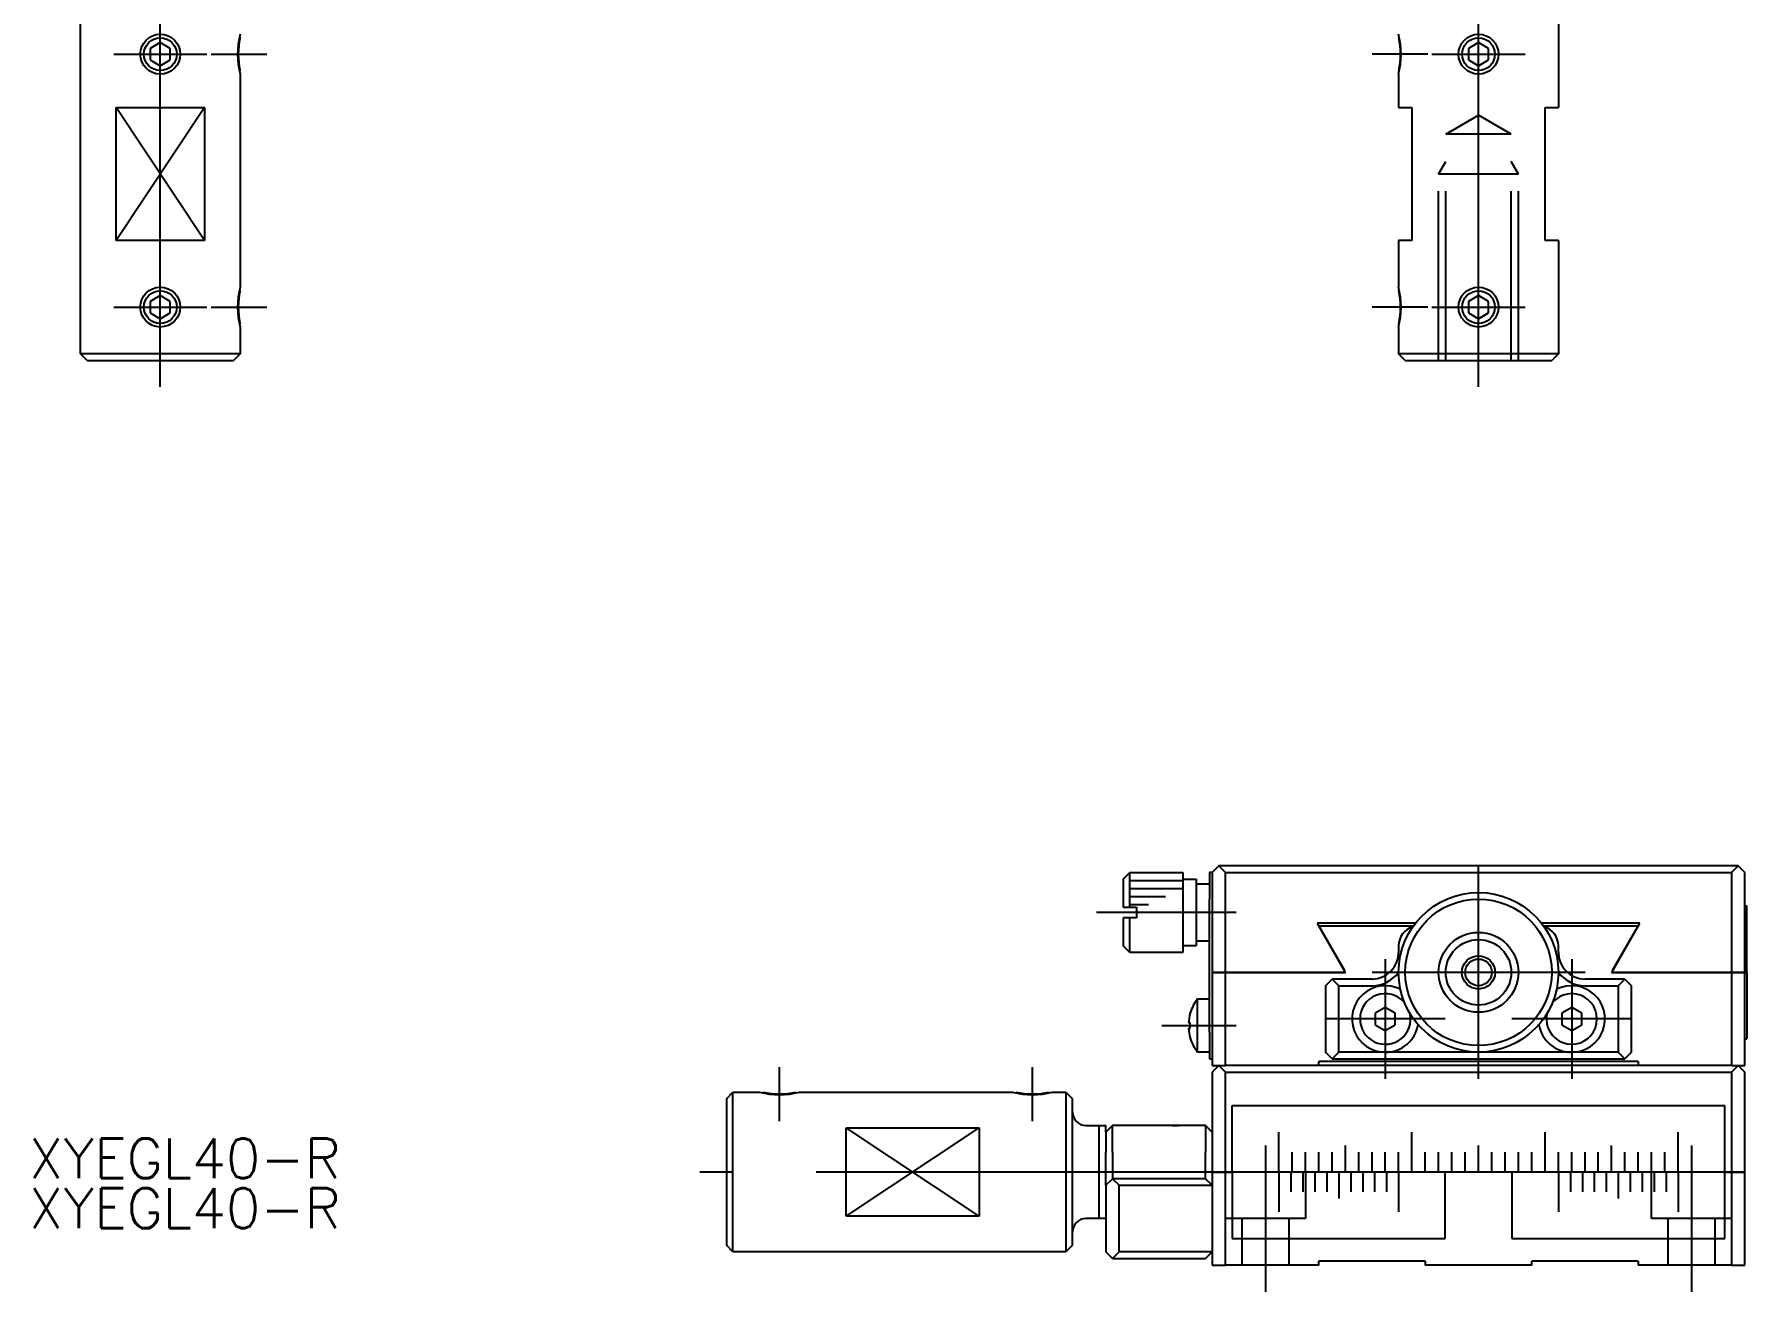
# Model space of a CAD drawing. Extents: x -123 to 202, y -126 to 89.
# Drawn here: x -108.5 to 20.1, y -126.5 to -32 of the extents above; entities that cross this region are included whole.
import ezdxf

# ---------------------------------------------------------------- set-up
doc = ezdxf.new("R2010")
doc.units = 0
doc.linetypes.add('CENTER', pattern=[50.8, 31.75, -6.35, 6.35, -6.35])
doc.linetypes.add('DASHED', pattern=[19.05, 12.7, -6.35])
doc.layers.get('0').update_dxf_attribs({"linetype": 'CONTINUOUS'})
doc.layers.add('CENTER', color=1, linetype='CENTER')
doc.styles.get("Standard").update_dxf_attribs({"font": 'txt.shx', "height": 3, "bigfont": 'bigfont.shx'})

# ---------------------------------------------------------------- blocks, each defined once
blk = doc.blocks.new('*U2')
at = {"color": 7, "linetype": 'CONTINUOUS'}
blk.add_text('XYEGL40-R', height=3, dxfattribs=at).set_placement((-108.87, -117.95))
blk = doc.blocks.new('*U3')
at = {"color": 7, "linetype": 'CONTINUOUS'}
blk.add_text('XYEGL40-R', height=3, dxfattribs=at).set_placement((-108.87, -121.7))

msp = doc.modelspace()

# ---------------------------------------------------------------- linework, layer by layer
at = {"color": 7, "linetype": 'CONTINUOUS'}
for p, q in [((-105.02, -56), (-105.02, -31)), ((6, -31), (6, -37.5)), ((-99.02, -32.63), (-99.77, -33.07)), ((-99.77, -33.07), (-99.77, -33.93)), ((-98.27, -33.07), (-99.02, -32.63)), ((-98.27, -33.93), (-98.27, -33.07)), ((0, -32.63), (-0.75, -33.07)), ((-0.75, -33.07), (-0.75, -33.93)), ((0.75, -33.07), (0, -32.63)), ((0.75, -33.93), (0.75, -33.07)), ((-99.77, -33.93), (-99.02, -34.37)), ((-99.02, -34.37), (-98.27, -33.93)), ((-0.75, -33.93), (0, -34.37)), ((0, -34.37), (0.75, -33.93)), ((-93.02, -35), (-93.02, -51)), ((-6, -35), (-6, -37.5)), ((-102.34, -37.5), (-95.71, -37.5)), ((-102.34, -47.5), (-102.34, -37.5)), ((-95.71, -37.5), (-95.71, -47.5)), ((-6, -37.5), (-5, -37.5)), ((-5, -37.5), (-5, -47.5)), ((5, -47.5), (5, -37.5)), ((5, -37.5), (6, -37.5)), ((-95.71, -47.5), (-102.34, -47.5)), ((-6, -47.5), (-6, -51)), ((-5, -47.5), (-6, -47.5)), ((6, -47.5), (5, -47.5)), ((6, -47.5), (6, -56)), ((-99.02, -51.63), (-99.77, -52.07)), ((-99.77, -52.07), (-99.77, -52.93)), ((-98.27, -52.07), (-99.02, -51.63)), ((-98.27, -52.93), (-98.27, -52.07)), ((0, -51.63), (-0.75, -52.07)), ((-0.75, -52.07), (-0.75, -52.93)), ((0.75, -52.07), (0, -51.63)), ((0.75, -52.93), (0.75, -52.07)), ((-99.77, -52.93), (-99.02, -53.37)), ((-99.02, -53.37), (-98.27, -52.93)), ((-93.02, -54), (-93.02, -56)), ((-6, -54), (-6, -56)), ((-0.75, -52.93), (0, -53.37)), ((0, -53.37), (0.75, -52.93)), ((-93.02, -56), (-105.02, -56)), ((-104.52, -56.5), (-105.02, -56)), ((-104.52, -56.5), (-93.52, -56.5)), ((-93.02, -56), (-93.52, -56.5)), ((6, -56), (-6, -56)), ((-5.5, -56.5), (-6, -56)), ((-5.5, -56.5), (5.5, -56.5)), ((6, -56), (5.5, -56.5)), ((-26.7, -95.48), (-26.2, -94.98)), ((-26.2, -94.98), (-22.2, -94.98)), ((-26.2, -97.58), (-26.2, -94.98)), ((-22.2, -94.98), (-22.2, -97.98)), ((-20.2, -94.98), (-20.2, -96.98)), ((-20, -94.98), (-20.2, -94.98)), ((-19.5, -94.48), (-20, -94.98)), ((-20, -94.98), (-20, -102.48)), ((19.5, -94.48), (-19.5, -94.48)), ((-19, -94.98), (-19.5, -94.48)), ((-19, -94.98), (19, -94.98)), ((-19, -102.48), (-19, -94.98)), ((19.5, -94.48), (19, -94.98)), ((19, -94.98), (19, -102.48)), ((20, -94.98), (19.5, -94.48)), ((20, -102.48), (20, -94.98)), ((-26.7, -95.48), (-26.7, -97.58)), ((-26.2, -95.58), (-22.2, -95.58)), ((-26.2, -96.18), (-22.2, -96.18)), ((-22.2, -95.48), (-21.2, -95.48)), ((-21.2, -95.48), (-21.2, -97.98)), ((-21.2, -95.83), (-20.2, -95.83)), ((-26.7, -97.58), (-26.2, -97.58)), ((-26.2, -96.78), (-23.5, -96.78)), ((-26.2, -97.38), (-24.8, -97.38)), ((-26.2, -97.58), (-25.7, -97.58)), ((-25.7, -97.58), (-25.7, -98.38)), ((-20.2, -106.98), (-20.2, -96.98)), ((20, -97.48), (20.15, -97.48)), ((20.15, -102.48), (20.15, -97.48)), ((-26.7, -98.38), (-26.7, -100.48)), ((-26.2, -98.38), (-26.7, -98.38)), ((-26.2, -100.98), (-26.2, -98.38)), ((-25.7, -98.38), (-26.2, -98.38)), ((-22.2, -97.98), (-22.2, -100.98)), ((-21.2, -97.98), (-21.2, -100.48)), ((-4.72, -98.78), (-12.12, -98.78)), ((-12.12, -98.78), (-10.1, -102.28)), ((-12, -98.98), (-4.87, -98.98)), ((-9.98, -102.48), (-12, -98.98)), ((12.12, -98.78), (4.72, -98.78)), ((4.87, -98.98), (12, -98.98)), ((12, -98.98), (9.98, -102.48)), ((10.1, -102.28), (12.12, -98.78)), ((-20.2, -100.13), (-21.2, -100.13)), ((-26.2, -100.98), (-26.7, -100.48)), ((-22.2, -100.98), (-26.2, -100.98)), ((-21.2, -100.48), (-22.2, -100.48)), ((-6, -100.48), (-6, -100.98)), ((6, -100.98), (6, -100.48)), ((-20, -102.48), (-20, -109.48)), ((-20, -102.48), (-19, -102.48)), ((-19, -102.48), (-20, -102.48)), ((-19, -109.48), (-19, -102.48)), ((-10.1, -102.48), (-19, -102.48)), ((-19, -102.48), (-10.1, -102.48)), ((-10.1, -102.28), (-10.1, -102.48)), ((-10.1, -102.48), (-9.98, -102.48)), ((9.98, -102.48), (10.1, -102.48)), ((10.1, -102.48), (10.1, -102.28)), ((19, -102.48), (10.1, -102.48)), ((10.1, -102.48), (19, -102.48)), ((19, -102.48), (19, -109.48)), ((19, -102.48), (20, -102.48)), ((20, -102.48), (19, -102.48)), ((20, -109.48), (20, -102.48)), ((20.15, -102.48), (20, -102.48)), ((20, -102.48), (20.15, -102.48)), ((20.15, -102.48), (20.15, -107.48)), ((-11.5, -103.48), (-11, -102.98)), ((-11.5, -103.48), (-11.5, -108.48)), ((-8, -102.98), (-11, -102.98)), ((-11, -102.98), (-10.5, -103.48)), ((-10.5, -108.48), (-10.5, -103.48)), ((-10.5, -103.48), (-8, -103.48)), ((5.81, -103.98), (5.81, -103.98)), ((11, -102.98), (8, -102.98)), ((8, -103.48), (10.5, -103.48)), ((10.5, -103.48), (11, -102.98)), ((10.5, -103.48), (10.5, -108.48)), ((11, -102.98), (11.5, -103.48)), ((11.5, -108.48), (11.5, -103.48)), ((-21.1, -108.48), (-21.1, -104.48)), ((-21.1, -104.48), (-20.2, -104.48)), ((-7, -105.11), (-7.75, -105.54)), ((-6.25, -105.54), (-7, -105.11)), ((7, -105.11), (6.25, -105.54)), ((7.75, -105.54), (7, -105.11)), ((-21.66, -106.28), (-21.79, -106.28)), ((-21.79, -106.68), (-21.66, -106.68)), ((-21.66, -105.55), (-21.66, -105.53)), ((-21.66, -106.68), (-21.66, -106.28)), ((-7.75, -105.54), (-7.75, -106.41)), ((-7.75, -106.41), (-7, -106.84)), ((-7, -106.84), (-6.25, -106.41)), ((-6.25, -106.41), (-6.25, -105.54)), ((6.25, -105.54), (6.25, -106.41)), ((6.25, -106.41), (7, -106.84)), ((7, -106.84), (7.75, -106.41)), ((7.75, -106.41), (7.75, -105.54)), ((-21.66, -107.43), (-21.66, -107.4)), ((-20.2, -106.98), (-20.2, -108.98)), ((20, -107.48), (20.15, -107.48)), ((-20.2, -108.48), (-21.1, -108.48)), ((-20.2, -108.98), (-20, -108.98)), ((12, -109.18), (-12, -109.18)), ((-12, -109.48), (-12, -109.18)), ((-11, -108.98), (-11.5, -108.48)), ((-10.5, -108.48), (-11, -108.98)), ((-11, -108.98), (11, -108.98)), ((-7, -108.48), (-10.5, -108.48)), ((0, -108.48), (-7, -108.48)), ((7, -108.48), (0, -108.48)), ((10.5, -108.48), (7, -108.48)), ((11, -108.98), (10.5, -108.48)), ((11.5, -108.48), (11, -108.98)), ((12, -109.18), (12, -109.48)), ((-20, -109.48), (-19.5, -109.48)), ((-19.5, -109.48), (-20, -109.98)), ((-20, -109.98), (-20, -117.48)), ((-19.5, -109.48), (-19, -109.48)), ((-19, -109.98), (-19.5, -109.48)), ((-12, -109.48), (-19, -109.48)), ((-19, -109.98), (19, -109.98)), ((-19, -117.48), (-19, -109.98)), ((12, -109.48), (-12, -109.48)), ((19, -109.48), (12, -109.48)), ((19, -109.48), (19.5, -109.48)), ((19.5, -109.48), (19, -109.98)), ((19, -109.98), (19, -117.48)), ((19.5, -109.48), (20, -109.48)), ((20, -109.98), (19.5, -109.48)), ((20, -117.48), (20, -109.98)), ((-56.5, -111.98), (-56, -111.48)), ((-56, -117.48), (-56, -111.48)), ((-56, -111.48), (-54, -111.48)), ((-51, -111.48), (-35, -111.48)), ((-32, -111.48), (-31, -111.48)), ((-31, -111.48), (-31, -117.48)), ((-31, -111.48), (-30.5, -111.98)), ((-56.5, -111.98), (-56.5, -117.48)), ((-30.5, -117.48), (-30.5, -111.98)), ((-18.5, -112.48), (18.5, -112.48)), ((-18.5, -117.48), (-18.5, -112.48)), ((18.5, -117.48), (18.5, -112.48)), ((-47.5, -114.16), (-37.5, -114.16)), ((-47.5, -120.79), (-47.5, -114.16)), ((-37.5, -114.16), (-37.5, -120.79)), ((-29.5, -113.98), (-28.5, -113.98)), ((-28.5, -120.98), (-28.5, -113.98)), ((-28.5, -113.98), (-28, -113.98)), ((-28.5, -117.48), (-28.5, -113.98)), ((-27.5, -113.98), (-28, -114.48)), ((-28, -114.48), (-28, -113.98)), ((-28, -114.48), (-28, -115.48)), ((-20.5, -113.98), (-27.5, -113.98)), ((-27.5, -115.48), (-27.5, -113.98)), ((-23, -113.98), (-22.5, -113.98)), ((-22.5, -113.98), (-23, -113.98)), ((-20.5, -113.98), (-22.5, -113.98)), ((-20.5, -113.98), (-20.5, -115.48)), ((-20, -114.48), (-20.5, -113.98)), ((-15, -115.48), (-15, -114.48)), ((-5, -115.48), (-5, -114.48)), ((5, -115.48), (5, -114.48)), ((15, -115.48), (15, -114.48)), ((-28, -115.48), (-28, -115.98)), ((-27.5, -115.98), (-27.5, -115.48)), ((-20.5, -115.48), (-20.5, -115.98)), ((-15, -115.98), (-15, -115.48)), ((-10, -115.98), (-10, -115.48)), ((-5, -115.98), (-5, -115.48)), ((0, -115.98), (0, -115.48)), ((5, -115.98), (5, -115.48)), ((10, -115.98), (10, -115.48)), ((15, -115.98), (15, -115.48)), ((-28, -118.48), (-28, -115.98)), ((-27.5, -115.98), (-27.5, -117.98)), ((-20.5, -117.98), (-20.5, -115.98)), ((-15, -117.48), (-15, -115.98)), ((-14, -117.48), (-14, -115.98)), ((-13, -117.48), (-13, -115.98)), ((-12, -117.48), (-12, -115.98)), ((-11, -117.48), (-11, -115.98)), ((-10, -117.48), (-10, -115.98)), ((-9, -117.48), (-9, -115.98)), ((-8, -117.48), (-8, -115.98)), ((-7, -117.48), (-7, -115.98)), ((-6, -117.48), (-6, -115.98)), ((-5, -117.48), (-5, -115.98)), ((-4, -117.48), (-4, -115.98)), ((-3, -117.48), (-3, -115.98)), ((-2, -117.48), (-2, -115.98)), ((-1, -117.48), (-1, -115.98)), ((0, -117.48), (0, -115.98)), ((1, -117.48), (1, -115.98)), ((2, -117.48), (2, -115.98)), ((3, -117.48), (3, -115.98)), ((4, -117.48), (4, -115.98)), ((5, -117.48), (5, -115.98)), ((6, -117.48), (6, -115.98)), ((7, -117.48), (7, -115.98)), ((8, -117.48), (8, -115.98)), ((9, -117.48), (9, -115.98)), ((10, -117.48), (10, -115.98)), ((11, -117.48), (11, -115.98)), ((12, -117.48), (12, -115.98)), ((13, -117.48), (13, -115.98)), ((14, -117.48), (14, -115.98)), ((15, -117.48), (15, -115.98)), ((-56.5, -117.48), (-56.5, -122.98)), ((-56, -123.48), (-56, -117.48)), ((-31, -117.48), (-31, -123.48)), ((-30.5, -122.98), (-30.5, -117.48)), ((-28.5, -120.98), (-28.5, -117.48)), ((-28, -118.48), (-27.5, -117.98)), ((-20.5, -117.98), (-27.5, -117.98)), ((-27.5, -117.98), (-27, -118.48)), ((-20.5, -117.98), (-20, -118.48)), ((-20, -117.48), (-20, -124.48)), ((-19, -117.48), (-20, -117.48)), ((-20, -117.48), (-19, -117.48)), ((-19, -124.48), (-19, -117.48)), ((-19, -117.48), (-18.51, -117.48)), ((-18.51, -117.48), (-19, -117.48)), ((-18.5, -117.48), (-18.5, -122.48)), ((-15.01, -117.48), (-18.5, -117.48)), ((-15.01, -117.48), (-18.5, -117.48)), ((-15, -117.48), (-15.01, -117.48)), ((-15, -117.48), (-15.01, -117.48)), ((-15, -117.48), (-15, -118.98)), ((-14.99, -117.48), (-15, -117.48)), ((-14.99, -117.48), (-15, -117.48)), ((-14.11, -117.48), (-14.99, -117.48)), ((-14.1, -117.48), (-14.99, -117.48)), ((-14.1, -117.48), (-14.11, -117.48)), ((-14.1, -117.48), (-14.1, -118.98)), ((-14.09, -117.48), (-14.1, -117.48)), ((-14.01, -117.48), (-14.1, -117.48)), ((-14, -117.48), (-14.09, -117.48)), ((-14, -117.48), (-14.01, -117.48)), ((-13.21, -117.48), (-14, -117.48)), ((-13.99, -117.48), (-14, -117.48)), ((-13.2, -117.48), (-13.99, -117.48)), ((-13.2, -117.48), (-13.21, -117.48)), ((-13.2, -117.48), (-13.2, -118.98)), ((-13.19, -117.48), (-13.2, -117.48)), ((-13.01, -117.48), (-13.2, -117.48)), ((-13, -117.48), (-13.19, -117.48)), ((-13, -117.48), (-13.01, -117.48)), ((-12.31, -117.48), (-13, -117.48)), ((-12.99, -117.48), (-13, -117.48)), ((-12.3, -117.48), (-12.99, -117.48)), ((-12.3, -117.48), (-12.31, -117.48)), ((-12.3, -117.48), (-12.3, -118.98)), ((-12.29, -117.48), (-12.3, -117.48)), ((-12.01, -117.48), (-12.3, -117.48)), ((-12, -117.48), (-12.29, -117.48)), ((-12, -117.48), (-12.01, -117.48)), ((-11.41, -117.48), (-12, -117.48)), ((-11.99, -117.48), (-12, -117.48)), ((-11.4, -117.48), (-11.99, -117.48)), ((-11.4, -117.48), (-11.41, -117.48)), ((-11.4, -117.48), (-11.4, -118.98)), ((-11.39, -117.48), (-11.4, -117.48)), ((-11.01, -117.48), (-11.4, -117.48)), ((-11, -117.48), (-11.39, -117.48)), ((-11, -117.48), (-11.01, -117.48)), ((-10.99, -117.48), (-11, -117.48)), ((-10.51, -117.48), (-11, -117.48)), ((-10.5, -117.48), (-10.99, -117.48)), ((-10.5, -117.48), (-10.51, -117.48)), ((-10.5, -117.48), (-10.5, -118.98)), ((-10.49, -117.48), (-10.5, -117.48)), ((-10.01, -117.48), (-10.5, -117.48)), ((-10, -117.48), (-10.49, -117.48)), ((-10, -117.48), (-10.01, -117.48)), ((-9.61, -117.48), (-10, -117.48)), ((-9.99, -117.48), (-10, -117.48)), ((-9.6, -117.48), (-9.99, -117.48)), ((-9.6, -117.48), (-9.61, -117.48)), ((-9.6, -117.48), (-9.6, -118.98)), ((-9.59, -117.48), (-9.6, -117.48)), ((-9.01, -117.48), (-9.6, -117.48)), ((-9, -117.48), (-9.59, -117.48)), ((-9, -117.48), (-9.01, -117.48)), ((-8.71, -117.48), (-9, -117.48)), ((-8.99, -117.48), (-9, -117.48)), ((-8.7, -117.48), (-8.99, -117.48)), ((-8.7, -117.48), (-8.71, -117.48)), ((-8.7, -117.48), (-8.7, -118.98)), ((-8.01, -117.48), (-8.7, -117.48)), ((-8.69, -117.48), (-8.7, -117.48)), ((-8, -117.48), (-8.69, -117.48)), ((-8, -117.48), (-8.01, -117.48)), ((-7.81, -117.48), (-8, -117.48)), ((-7.99, -117.48), (-8, -117.48)), ((-7.8, -117.48), (-7.99, -117.48)), ((-7.8, -117.48), (-7.81, -117.48)), ((-7.01, -117.48), (-7.8, -117.48)), ((-7.8, -117.48), (-7.8, -118.98)), ((-7.79, -117.48), (-7.8, -117.48)), ((-7, -117.48), (-7.79, -117.48)), ((-7, -117.48), (-7.01, -117.48)), ((-6.91, -117.48), (-7, -117.48)), ((-6.99, -117.48), (-7, -117.48)), ((-6.9, -117.48), (-6.99, -117.48)), ((-6.9, -117.48), (-6.91, -117.48)), ((-6.9, -117.48), (-6.9, -118.98)), ((-6.89, -117.48), (-6.9, -117.48)), ((-6.01, -117.48), (-6.9, -117.48)), ((-6.01, -117.48), (-6.89, -117.48)), ((-6, -117.48), (-6.01, -117.48)), ((-6, -117.48), (-6.01, -117.48)), ((-6, -117.48), (-6, -118.98)), ((-5.99, -117.48), (-6, -117.48)), ((-5.99, -117.48), (-6, -117.48)), ((-5, -117.48), (-5.99, -117.48)), ((-5.01, -117.48), (-5.99, -117.48)), ((-5, -117.48), (-5.01, -117.48)), ((-4, -117.48), (-5, -117.48)), ((-4.99, -117.48), (-5, -117.48)), ((-4.01, -117.48), (-4.99, -117.48)), ((-4, -117.48), (-4.01, -117.48)), ((-3, -117.48), (-4, -117.48)), ((-3.99, -117.48), (-4, -117.48)), ((-3.01, -117.48), (-3.99, -117.48)), ((-3, -117.48), (-3.01, -117.48)), ((-2.5, -117.48), (-3, -117.48)), ((-2.99, -117.48), (-3, -117.48)), ((-2.5, -117.48), (-2.99, -117.48)), ((-2.5, -122.48), (-2.5, -117.48)), ((-2.49, -117.48), (-2.5, -117.48)), ((-2, -117.48), (-2.49, -117.48)), ((-1, -117.48), (-2, -117.48)), ((0, -117.48), (-1, -117.48)), ((1, -117.48), (0, -117.48)), ((2, -117.48), (1, -117.48)), ((2.49, -117.48), (2, -117.48)), ((2.5, -117.48), (2.49, -117.48)), ((2.5, -117.48), (2.5, -122.48)), ((3, -117.48), (2.5, -117.48)), ((2.99, -117.48), (2.5, -117.48)), ((3, -117.48), (2.99, -117.48)), ((3.01, -117.48), (3, -117.48)), ((4, -117.48), (3, -117.48)), ((3.99, -117.48), (3.01, -117.48)), ((4, -117.48), (3.99, -117.48)), ((5, -117.48), (4, -117.48)), ((4.01, -117.48), (4, -117.48)), ((4.99, -117.48), (4.01, -117.48)), ((5, -117.48), (4.99, -117.48)), ((5.99, -117.48), (5, -117.48)), ((5.01, -117.48), (5, -117.48)), ((5.99, -117.48), (5.01, -117.48)), ((6, -117.48), (5.99, -117.48)), ((6, -117.48), (5.99, -117.48)), ((6, -117.48), (6, -118.98)), ((6.01, -117.48), (6, -117.48)), ((6.01, -117.48), (6, -117.48)), ((6.89, -117.48), (6.01, -117.48)), ((6.9, -117.48), (6.01, -117.48)), ((6.9, -117.48), (6.89, -117.48)), ((6.9, -117.48), (6.9, -118.98)), ((6.91, -117.48), (6.9, -117.48)), ((6.99, -117.48), (6.9, -117.48)), ((7, -117.48), (6.91, -117.48)), ((7, -117.48), (6.99, -117.48)), ((7.79, -117.48), (7, -117.48)), ((7.01, -117.48), (7, -117.48)), ((7.8, -117.48), (7.01, -117.48)), ((7.8, -117.48), (7.79, -117.48)), ((7.8, -117.48), (7.8, -118.98)), ((7.81, -117.48), (7.8, -117.48)), ((7.99, -117.48), (7.8, -117.48)), ((8, -117.48), (7.81, -117.48)), ((8, -117.48), (7.99, -117.48)), ((8.69, -117.48), (8, -117.48)), ((8.01, -117.48), (8, -117.48)), ((8.7, -117.48), (8.01, -117.48)), ((8.7, -117.48), (8.69, -117.48)), ((8.99, -117.48), (8.7, -117.48)), ((8.7, -117.48), (8.7, -118.98)), ((8.71, -117.48), (8.7, -117.48)), ((9, -117.48), (8.71, -117.48)), ((9, -117.48), (8.99, -117.48)), ((9.59, -117.48), (9, -117.48)), ((9.01, -117.48), (9, -117.48)), ((9.6, -117.48), (9.01, -117.48)), ((9.6, -117.48), (9.59, -117.48)), ((9.6, -117.48), (9.6, -118.98)), ((9.61, -117.48), (9.6, -117.48)), ((9.99, -117.48), (9.6, -117.48)), ((10, -117.48), (9.61, -117.48)), ((10, -117.48), (9.99, -117.48)), ((10.49, -117.48), (10, -117.48)), ((10.01, -117.48), (10, -117.48)), ((10.5, -117.48), (10.01, -117.48)), ((10.5, -117.48), (10.49, -117.48)), ((10.5, -117.48), (10.5, -118.98)), ((10.51, -117.48), (10.5, -117.48)), ((10.99, -117.48), (10.5, -117.48)), ((11, -117.48), (10.51, -117.48)), ((11, -117.48), (10.99, -117.48)), ((11.39, -117.48), (11, -117.48)), ((11.01, -117.48), (11, -117.48)), ((11.4, -117.48), (11.01, -117.48)), ((11.4, -117.48), (11.39, -117.48)), ((11.4, -117.48), (11.4, -118.98)), ((11.41, -117.48), (11.4, -117.48)), ((11.99, -117.48), (11.4, -117.48)), ((12, -117.48), (11.41, -117.48)), ((12, -117.48), (11.99, -117.48)), ((12.29, -117.48), (12, -117.48)), ((12.01, -117.48), (12, -117.48)), ((12.3, -117.48), (12.01, -117.48)), ((12.3, -117.48), (12.29, -117.48)), ((12.3, -117.48), (12.3, -118.98)), ((12.99, -117.48), (12.3, -117.48)), ((12.31, -117.48), (12.3, -117.48)), ((13, -117.48), (12.31, -117.48)), ((13, -117.48), (12.99, -117.48)), ((13.19, -117.48), (13, -117.48)), ((13.01, -117.48), (13, -117.48)), ((13.2, -117.48), (13.01, -117.48)), ((13.2, -117.48), (13.19, -117.48)), ((13.2, -117.48), (13.2, -118.98)), ((13.21, -117.48), (13.2, -117.48)), ((13.99, -117.48), (13.2, -117.48)), ((14, -117.48), (13.21, -117.48)), ((14, -117.48), (13.99, -117.48)), ((14.09, -117.48), (14, -117.48)), ((14.01, -117.48), (14, -117.48)), ((14.1, -117.48), (14.01, -117.48)), ((14.1, -117.48), (14.09, -117.48)), ((14.1, -117.48), (14.1, -118.98)), ((14.11, -117.48), (14.1, -117.48)), ((14.99, -117.48), (14.1, -117.48)), ((14.99, -117.48), (14.11, -117.48)), ((15, -117.48), (14.99, -117.48)), ((15, -117.48), (14.99, -117.48)), ((15, -117.48), (15, -118.98)), ((15.01, -117.48), (15, -117.48)), ((15.01, -117.48), (15, -117.48)), ((18.5, -117.48), (15.01, -117.48)), ((18.5, -117.48), (15.01, -117.48)), ((18.5, -122.48), (18.5, -117.48)), ((18.51, -117.48), (19, -117.48)), ((19, -117.48), (18.51, -117.48)), ((19, -117.48), (19, -124.48)), ((20, -117.48), (19, -117.48)), ((19, -117.48), (20, -117.48)), ((20, -124.48), (20, -117.48)), ((-28, -118.48), (-28, -123.48)), ((-27, -118.48), (-20, -118.48)), ((-27, -123.48), (-27, -118.48)), ((-15, -118.98), (-15, -119.48)), ((-15, -119.48), (-15, -120.48)), ((-10.5, -118.98), (-10.5, -119.48)), ((-6, -118.98), (-6, -119.48)), ((-6, -119.48), (-6, -120.48)), ((6, -118.98), (6, -119.48)), ((6, -119.48), (6, -120.48)), ((10.5, -118.98), (10.5, -119.48)), ((15, -118.98), (15, -119.48)), ((15, -119.48), (15, -120.48)), ((-37.5, -120.79), (-47.5, -120.79)), ((-28.5, -120.98), (-29.5, -120.98)), ((-28, -120.98), (-28.5, -120.98)), ((-56, -123.48), (-56.5, -122.98)), ((-31, -123.48), (-56, -123.48)), ((-30.5, -122.98), (-31, -123.48)), ((-27.5, -123.98), (-28, -123.48)), ((-27, -123.48), (-27.5, -123.98)), ((-20, -123.48), (-27, -123.48)), ((-20, -123.48), (-20.5, -123.98)), ((-18.5, -122.48), (-2.5, -122.48)), ((2.5, -122.48), (18.5, -122.48)), ((-27.5, -123.98), (-20.5, -123.98)), ((-20, -124.48), (-19, -124.48)), ((-12, -124.48), (-19, -124.48)), ((-4, -124.18), (-12, -124.18)), ((-12, -124.48), (-12, -124.18)), ((-4, -124.18), (-4, -124.48)), ((4, -124.48), (-4, -124.48)), ((12, -124.18), (4, -124.18)), ((4, -124.48), (4, -124.18)), ((12, -124.18), (12, -124.48)), ((19, -124.48), (12, -124.48)), ((19, -124.48), (20, -124.48))]:
    msp.add_line(p, q, dxfattribs=at)
at = {"color": 3, "linetype": 'CONTINUOUS'}
for p, q in [((-95.71, -47.5), (-102.34, -37.5)), ((-95.71, -37.5), (-102.34, -47.5)), ((-37.5, -120.79), (-47.5, -114.16)), ((-47.5, -120.79), (-37.5, -114.16))]:
    msp.add_line(p, q, dxfattribs=at)
at = {"color": 3, "linetype": 'DASHED'}
for p, q in [((-2.46, -39.5), (0, -38.08)), ((2.46, -39.5), (0, -38.08)), ((-2.46, -56.5), (-2.46, -39.5)), ((2.46, -39.5), (-2.46, -39.5)), ((2.46, -56.5), (2.46, -39.5)), ((-3, -42.5), (-2.46, -41.56)), ((3, -42.5), (2.46, -41.56)), ((-3, -56.5), (-3, -42.5)), ((3, -42.5), (-3, -42.5)), ((3, -56.5), (3, -42.5)), ((-19, -120.98), (-19, -117.48)), ((-13, -117.48), (-13, -120.98)), ((13, -120.98), (13, -117.48)), ((19, -117.48), (19, -120.98)), ((-16, -120.98), (-19, -120.98)), ((-17.75, -124.48), (-17.75, -120.98)), ((-13, -120.98), (-16, -120.98)), ((-14.25, -120.98), (-14.25, -124.48)), ((16, -120.98), (13, -120.98)), ((14.25, -124.48), (14.25, -120.98)), ((19, -120.98), (16, -120.98)), ((17.75, -120.98), (17.75, -124.48))]:
    msp.add_line(p, q, dxfattribs=at)
at = {"color": 3, "linetype": 'CONTINUOUS'}
for centre, radius in [((-99.02, -33.5), 1.5), ((0, -33.5), 1.5), ((-99.02, -52.5), 1.5), ((0, -52.5), 1.5), ((0, -102.48), 3)]:
    msp.add_circle(centre, radius, dxfattribs=at)
at = {"color": 7, "linetype": 'CONTINUOUS'}
for centre, radius in [((-99.02, -33.5), 1.23), ((0, -33.5), 1.23), ((-99.02, -52.5), 1.23), ((0, -52.5), 1.23), ((0, -102.48), 6), ((0, -102.48), 5.5), ((0, -102.48), 2.46), ((0, -102.48), 1.25), ((0, -102.48), 1)]:
    msp.add_circle(centre, radius, dxfattribs=at)
at = {"color": 3, "linetype": 'CONTINUOUS'}
for centre, radius, start, end in [((-87.07, -33.5), 6.14, 165.8629, 194.1371), ((-11.96, -33.5), 6.14, 345.8629, 14.1371), ((-87.07, -52.5), 6.14, 165.8629, 194.1371), ((-11.96, -52.5), 6.14, 345.8629, 14.1371), ((-52.5, -105.6), 6.07, 255.6813, 284.3187), ((-33.5, -105.6), 6.07, 255.6813, 284.3187)]:
    msp.add_arc(centre, radius, start, end, dxfattribs=at)
at = {"color": 7, "linetype": 'CONTINUOUS'}
for centre, radius, start, end in [((-87.35, -33.5), 5.81, 167.7747, 192.2253), ((-11.67, -33.5), 5.81, 347.7747, 12.2253), ((-87.35, -52.5), 5.81, 167.7747, 192.2253), ((-11.67, -52.5), 5.81, 347.7747, 12.2253), ((-4.5, -100.48), 1.5, 106.0573, 180), ((4.5, -100.48), 1.5, 0, 73.9427), ((-8, -100.98), 2, 270, 0), ((8, -100.98), 2, 180, 270), ((-8, -100.98), 2.5, 270, 323.1301), ((8, -100.98), 2.5, 216.8699, 270), ((-7, -105.98), 2.5, 62.9563, 270), ((-7, -105.98), 1.9, 40.5356, 180), ((7, -105.98), 1.9, 180, 139.4644), ((7, -105.98), 2.5, 270, 117.0437), ((-18.6, -106.48), 3.2, 141.3178, 162.73), ((-18.6, -106.48), 3.19, 163.0947, 176.4096), ((-18.6, -106.48), 3.19, 183.5904, 196.9053), ((-7, -105.98), 1.9, 180, 12.5945), ((-7, -105.98), 2.5, 270, 350.1738), ((7, -105.98), 2.5, 189.8262, 270), ((7, -105.98), 1.9, 167.4055, 180), ((-18.6, -106.48), 3.2, 197.27, 218.6822), ((-52.5, -105.8), 5.81, 257.7753, 282.2247), ((-33.5, -105.8), 5.81, 257.7753, 282.2247), ((-29.5, -112.98), 1, 180, 270), ((-29.5, -121.98), 1, 90, 180)]:
    msp.add_arc(centre, radius, start, end, dxfattribs=at)
at = {"layer": 'CENTER', "color": 1, "linetype": 'CENTER'}
for p, q in [((0, -58.5), (0, 22)), ((-99.02, -58.5), (-99.02, -19)), ((-102.52, -33.5), (-95.52, -33.5)), ((-95.21, -33.5), (-91.02, -33.5)), ((-3.81, -33.5), (-8, -33.5)), ((-3.5, -33.5), (3.5, -33.5)), ((-102.52, -52.5), (-95.52, -52.5)), ((-95.21, -52.5), (-91.02, -52.5)), ((-3.81, -52.5), (-8, -52.5)), ((-3.5, -52.5), (3.5, -52.5)), ((0, -110.48), (0, -94.48)), ((-18.2, -97.98), (-28.7, -97.98)), ((-7, -101.48), (-7, -110.48)), ((7, -101.48), (7, -110.48)), ((8, -102.48), (-8, -102.48)), ((-23.79, -106.48), (-18.2, -106.48)), ((-2.5, -105.98), (-11.5, -105.98)), ((11.5, -105.98), (2.5, -105.98)), ((-52.5, -113.66), (-52.5, -109.61)), ((-33.5, -113.66), (-33.5, -109.61)), ((-16, -115.48), (-16, -126.48)), ((16, -115.48), (16, -126.48)), ((-18, -117.48), (-58.5, -117.48))]:
    msp.add_line(p, q, dxfattribs=at)

# ---------------------------------------------------------------- block references
at = {"color": 7, "linetype": 'CONTINUOUS'}
for name in ['*U2', '*U3']:
    msp.add_blockref(name, (0, 0), dxfattribs=at)

doc.saveas('drawing.dxf')
